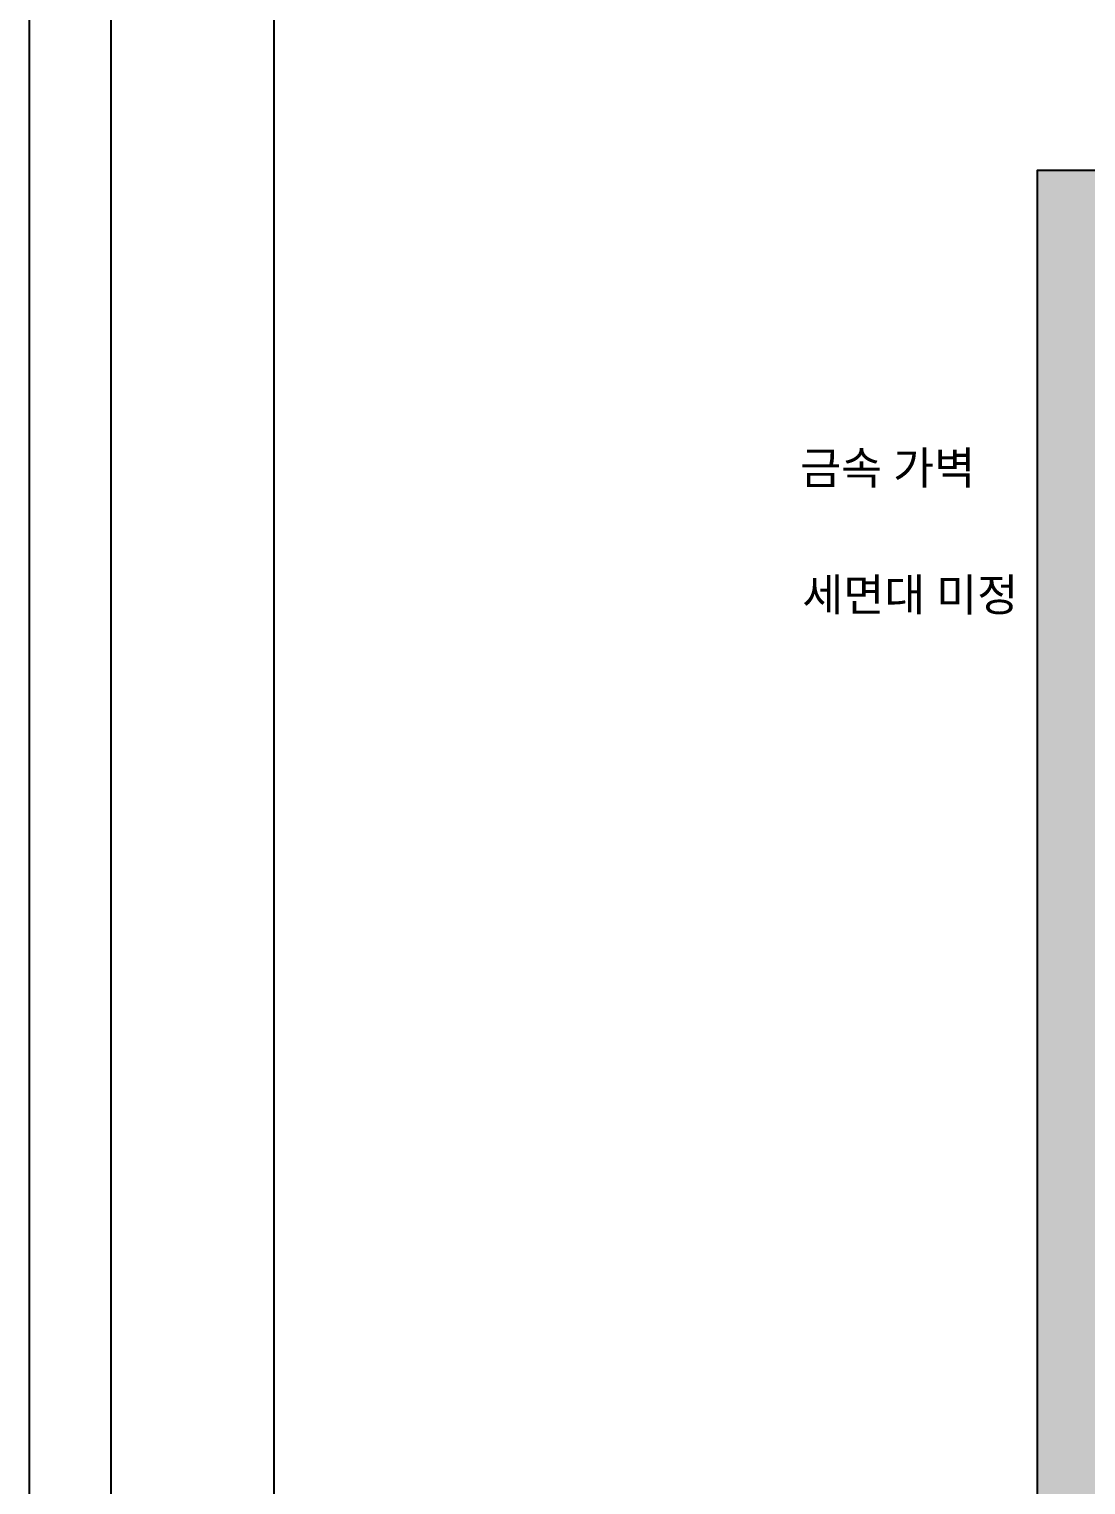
# Model space of a CAD drawing. Header units: millimetres. Extents: x 0 to 460316, y -63250 to 103204.
# Drawn here: x 231585 to 234820, y 90152 to 94611 of the extents above; entities that cross this region are included whole.
import ezdxf
from ezdxf.enums import TextEntityAlignment as Align

# ---------------------------------------------------------------- set-up
doc = ezdxf.new("R2010")
doc.units = ezdxf.units.MM
doc.header["$LTSCALE"] = 25
for name, color, linetype in [('2-con', 2, 'Continuous'), ('ac-Ref', 8, 'Continuous'), ('FORM(YOURNAME)-11', 1, 'Continuous'), ('가구', 1, 'Continuous')]:
    doc.layers.add(name, color=color, linetype=linetype)
doc.styles.add('YOURNAME', font='HY울릉도M.TTF')
doc.styles.add('이윤정', font='l_10646.ttf')

# ---------------------------------------------------------------- blocks, each defined once
blk = doc.blocks.new('A$C43c8e90a')
at = {"layer": 'ac-Ref'}
h = blk.add_hatch(color=256, dxfattribs=at)
h.dxf.hatch_style = 1
h.paths.add_polyline_path([(27432.456551918, 12355.052533009), (26887.456551918, 12355.052533009), (26887.456551918, 13365.052533009), (27452.456551918, 13365.052533009), (27452.456551918, 13565.052533009), (26687.456551918, 13565.052533009), (26687.456551918, 12155.052533009), (27162.45655191799, 12155.052533009), (27162.456551918, 8981.747122386776), (27432.456551918, 8981.747122386776)])
h.paths.add_polyline_path([(30322.456551918, 11521.74712238678), (30322.456551918, 13766.74712238678), (30092.456551918, 13766.74712238678), (30092.456551918, 13365.052533009), (30132.456551918, 13365.052533009), (30132.456551918, 9190.052533009002), (28362.456551918, 9190.052533009002), (28362.456551918, 8981.747122386776), (30322.456551918, 8981.747122386776)])
h.paths.add_polyline_path([(34300.456551918, 11394.74712238678), (34567.456551918, 11394.74712238678), (34567.456551918, 11595.63231177317), (34302.456551918, 11595.63231177317), (34302.456551918, 12366.74712238678), (33434.456551918, 12366.74712238678), (33434.456551918, 12166.74712238678), (34124.456551918, 12166.74712238678), (34124.456551918, 9191.747122386776), (33312.456551918, 9191.747122386776), (33312.456551918, 9056.747122386776), (34307.456551918, 9056.747122386776), (34307.456551918, 9256.747122386776), (34300.456551918, 9256.747122386776)])
h.paths.add_polyline_path([(36067.456551918, 13621.74712238678), (35092.456551918, 13621.74712238678), (35092.456551918, 13421.74712238678), (35867.456551918, 13421.74712238678), (35867.456551918, 12631.74712238678), (35232.456551918, 12631.74712238678), (35232.456551918, 11595.63231177317), (35147.456551918, 11595.63231177317), (35147.456551918, 11394.74712238678), (35782.456551918, 11394.74712238678), (35782.456551918, 9256.747122386776), (35782.456551918, 9056.747122386776), (35792.456551918, 9056.747122386776), (35792.456551918, 4116.747122386776), (35005.456551918, 4116.747122386776), (35005.456551918, 3924.747122386776), (35958.456551918, 3924.747122386776), (35958.456551918, 2844.747122386776), (35068.456551918, 2844.747122386776), (35068.456551918, 2644.747122386776), (36067.456551918, 2644.747122386776)])
h.paths.add_polyline_path([(32234.456551918, 12366.74712238678), (31709.456551918, 12366.74712238678), (31709.456551918, 11521.74712238678), (31984.456551918, 11521.74712238678), (31984.456551918, 12166.74712238678), (32234.456551918, 12166.74712238678)])
h.paths.add_polyline_path([(33977.456551918, 7896.747122386776), (32927.456551918, 7896.747122386776), (32927.456551918, 7696.747122386776), (33977.456551918, 7696.747122386776)])
h.paths.add_polyline_path([(31900.456551918, 7896.747122386776), (31690.456551918, 7896.747122386776), (31690.456551918, 3924.747122386776), (32305.456551918, 3924.747122386776), (32305.456551918, 4116.747122386776), (31900.456551918, 4116.747122386776)])
h.paths.add_polyline_path([(31980.456551918, 2844.747122386776), (31780.456551918, 2844.747122386776), (31780.456551918, 2274.747122386776), (31980.456551918, 2274.747122386776)])
h.paths.add_polyline_path([(27260.456551918, 3944.747122386776), (27890.456551918, 3944.747122386776), (27890.456551918, 4144.747122386776), (27172.456551918, 4144.747122386776), (27172.456551918, 7599.747122386776), (26982.456551918, 7599.747122386776), (26982.456551918, 2659.747122386769), (26967.456551918, 2659.747122386776), (26967.456551918, 2459.747122386776), (27060.456551918, 2459.747122386776), (27060.456551918, 2274.747122386776), (27980.456551918, 2274.747122386776), (27980.456551918, 2474.747122386776), (27260.456551918, 2474.747122386776)])
h.paths.add_polyline_path([(23967.456551918, 7399.747122386776), (26052.456551918, 7399.747122386776), (26052.456551918, 7599.747122386776), (24002.456551918, 7599.747122386776), (24002.456551918, 9764.747122386776), (25602.456551918, 9764.747122386776), (25602.456551918, 8364.747122386776), (25802.456551918, 8364.747122386776), (25802.456551918, 10361.74712238678), (26222.456551918, 10361.74712238678), (26222.456551918, 10561.74712238678), (25602.456551918, 10561.74712238678), (25602.456551918, 9934.747122386776), (23767.456551918, 9934.747122386776), (23767.456551918, 2459.747122386776), (24387.456551918, 2459.747122386776), (24387.456551918, 2659.747122386776), (23967.456551918, 2659.747122386776)])
at = {"layer": '2-con'}
blk.add_lwpolyline([(26052.456551918, 7599.747122386776), (26052.456551918, 7399.747122386776), (23967.456551918, 7399.747122386776), (23967.456551918, 2659.747122386776), (24387.456551918, 2659.747122386776), (24387.456551918, 2459.747122386776), (23767.456551918, 2459.747122386776), (23767.456551918, 9934.747122386776), (25602.456551918, 9934.747122386776), (25602.456551918, 10561.74712238678), (26222.456551918, 10561.74712238678), (26222.456551918, 10361.74712238678), (25802.456551918, 10361.74712238678), (25802.456551918, 8364.747122386776), (25602.456551918, 8364.747122386776), (25602.456551918, 9764.747122386776), (24002.456551918, 9764.747122386776), (24002.456551918, 7599.747122386776), (26052.456551918, 7599.747122386776)], dxfattribs=at)
at = {"layer": 'Defpoints', "color": 158}
for points in [[(20930.53165553294, 750), (41430.53165553295, 750), (41430.53165553295, 15100), (20930.53165553294, 15100)], [(21430.53165553294, 14600), (38775.53165553295, 14600), (38775.53165553295, 1625), (21430.53165553294, 1625)]]:
    blk.add_lwpolyline(points, close=True, dxfattribs=at)
at = {"layer": 'FORM(YOURNAME)-11', "color": 250}
blk.add_lwpolyline([(20680.53165553294, 500), (41680.53165553295, 500), (41680.53165553295, 15350), (20680.53165553294, 15350)], close=True, dxfattribs=at)
at = {"layer": 'FORM(YOURNAME)-11', "color": 3, "style": 'YOURNAME'}
for tag, height, p in [('1', 112.625, (41267.90665553285, 5868.125000000022)), ('2', 112.625, (41267.90665553285, 5707.232142857159)), ('3', 112.625, (41267.90665553285, 5385.446428571449)), ('4', 112.625, (41267.90665553285, 4902.767857142877)), ('5', 128.7142857142858, (41267.90665553285, 4323.553571428594)), ('6', 128.7142857142858, (41267.90665553285, 3760.428571428594)), ('7', 128.7142857142858, (41267.90665553285, 3197.303571428594)), ('8', 128.7142857142858, (41267.90665553285, 2634.178571428587)), ('9', 128.7142857142858, (41267.90665553285, 2071.053571428587)), ('10', 128.7142857142858, (40205.33457042807, 1524.017857142877)), ('11', 128.7142857142858, (41267.90665553285, 1507.928571428587)), ('12', 128.7142857142858, (40205.33457042807, 960.8928571428769)), ('13', 128.7142857142858, (41267.90665553285, 960.8928571428769))]:
    blk.add_attdef(tag, text='', height=height, dxfattribs=at).set_placement(p, align=Align.MIDDLE_RIGHT)
at = {"layer": '가구', "color": 11, "true_color": 0xf27172, "style": '이윤정'}
for s, p in [('금속 가벽', (23040.8567080831, 8973.028316625801)), ('세면대 미정', (23047.35222517254, 8584.71525124376))]:
    blk.add_text(s, height=100, dxfattribs=at).set_placement(p)

msp = doc.modelspace()

# ---------------------------------------------------------------- block references
at = {"layer": 'ac-Ref'}
msp.add_blockref('A$C43c8e90a', (210904.2465273732, 84244.02439770132), dxfattribs=at)

doc.saveas('drawing.dxf')
